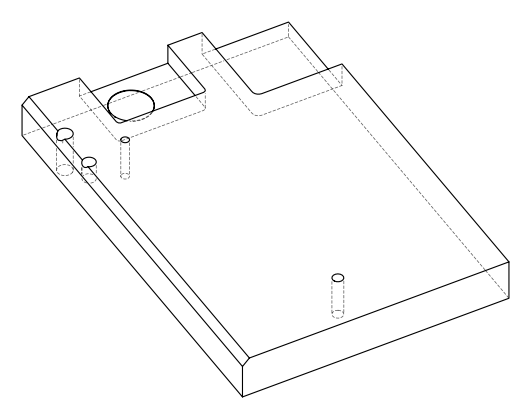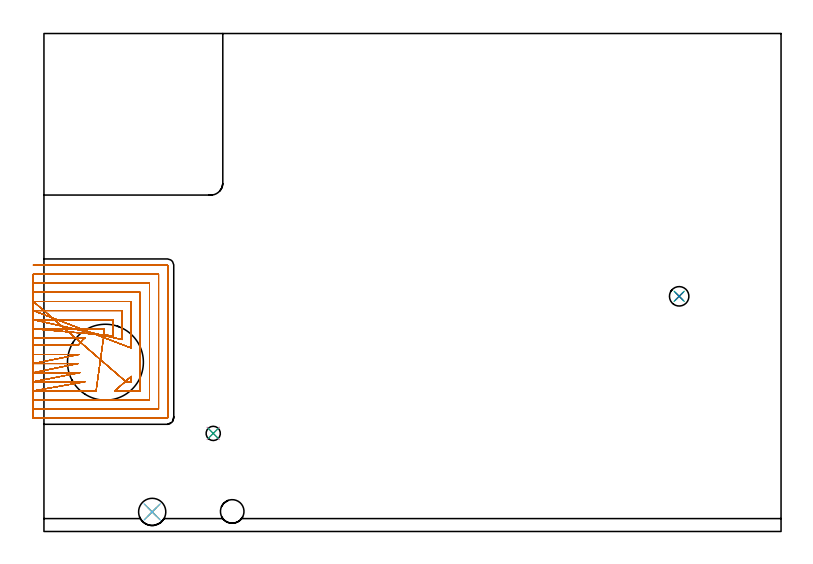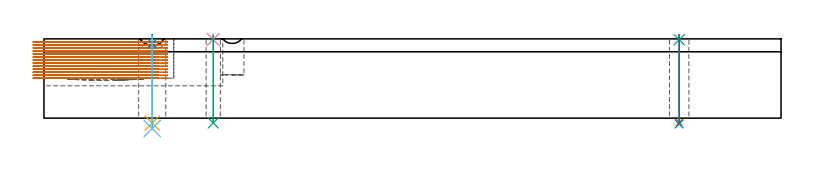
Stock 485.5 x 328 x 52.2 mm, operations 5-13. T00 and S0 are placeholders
(PLAN: 13 operations, 10 tool changes, 120 min)
(1 INDEXABLE_INSERT_DRILL_BLIND_HOLE_FROM_SOLID | STEP1POCKET | NXT0302_038 | 0.02 min | 52820 mm3)
(2 INDEXABLE_INSERT_DRILL_BLIND_HOLE_FROM_SOLID_1 | STEP1POCKET_1 | NXT0302_002 | 0.11 min | 4463 mm3)
(3 AREA_MILL | FG_CHAMFER_SURFACE | UGT0205_001 | 15.61 min | 17506 mm3)
(4 MILL_CORNER_NOTCH_RECTANGULAR | CORNER_NOTCH_RECTANGULAR | NXT0201_011 | Follow Part, ap 3, ae 75% | 38.09 min | 386904 mm3)
(5 MILL_SLOT | SLOT_PARTIAL_RECTANGULAR | NXT0201_009 | Follow Part, ap 2, ae 75% | 64.91 min | 190125 mm3)
(6 SPOT_DRILL | STEP1HOLE | NXT0321_9005460120000 | 0.05 min | 183 mm3)
(7 SPOT_DRILL_1 | STEP1HOLE_1 | NXT0321_9005460120000 | 0.03 min | 2 mm3)
(8 SPOT_DRILL_2 | STEP1HOLE_2 | NXT0321_9005460120000 | 0.03 min | 17 mm3)
(9 DRILL_THROUGH_HOLE_INTO_CENTER | STEP1HOLE | NXT0301_065 | 0.23 min | 3440 mm3)
(10 DRILL_TO_ENLARGE_THROUGH_HOLE | STEP1HOLE | UGT0301_249 | 0.25 min | 9420 mm3)
(11 DRILL_THROUGH_HOLE_INTO_CENTER_1 | STEP1HOLE_1 | NXT0301_042 | 0.23 min | 1975 mm3)
(12 DRILL_TO_ENLARGE_THROUGH_HOLE_1 | STEP1HOLE_1 | NXT0301_099 | 0.23 min | 4669 mm3)
(13 DRILL_THROUGH_HOLE_INTO_CENTER_2 | STEP1HOLE_2 | NXT0301_065 | 0.23 min | 3575 mm3)
(TOOL NXT0302_038 | Index. Insert Drill 50mm [880-D5000L50-04] | D50 PA176 FL200 Z2)
(TOOL NXT0302_002 | Index. Insert Drill 15.5mm [880-D1550L20-05] | D15.5 PA176 FL78 Z2)
(TOOL UGT0205_001 | Chamfer Mill 20 x 3 x 45 deg. | D20 FL50 Z2)
(TOOL NXT0201_011 | ENDMILL 12mm [2P460-1200-NA 1630] | D12 FL38 Z6)
(TOOL NXT0201_009 | ENDMILL 8mm [2P460-0800-NA 1630] | D8 FL26 Z6)
(TOOL NXT0321_9005460120000 | NC Spot Drill, 142deg, 12mm, Carbide, Uncoated | D12 PA142 FL30 Z2)
(TOOL NXT0301_065 | Carbide Drill 9.4mm [860.1-0940-075A1-MM 2214] | D9.4 PA140 FL98 Z2)
(TOOL UGT0301_249 | Twist Drill 17.9 mm | D17.9 PA118 FL130 Z2)
(TOOL NXT0301_042 | Carbide Drill 7.1mm [860.1-0710-057A1-MM 2214] | D7.1 PA140 FL85 Z2)
(TOOL NXT0301_099 | Carbide Drill 12.8mm [860.1-1280-038A1-MM 2214] | D12.8 PA140 FL60 Z2)
(OP 5 MILL_SLOT)
G17 G21 G94 G90
T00 M6
G54
G17 G0 G90 X-7. Y122.6 S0 M3
G43 Z62.2 H1
Z50.208
G94 G1 X-4. F250.
X22.679 F500.
G2 X26.902 Y127.5 R21.005
G1 X-4.
X-7. F250.
Y116.6
X-4.
X20.135 F500.
X23.135 F250.
X-7. Y110.6 F500.
X-4. F250.
X19.526 F500.
X22.526 F250.
X-7. Y104.6 F500.
X-4. F250.
X20.672 F500.
X23.672 F250.
X-7. Y98.6 F500.
X-4. F250.
X23.934 F500.
X26.934 F250.
X-7. Y92.6 F500.
X-4. F250.
X31.347 F500.
X34.347 F250.
X39.5 Y129.475 F500.
Y132.475 F250.
Y133.5 F500.
X-4.
X-7. F250.
X45.5 Y128.894 F500.
Y131.894 F250.
Y139.5 F500.
X-4.
X-7. F250.
X51.5 Y126.387 F500.
Y129.387 F250.
Y145.5 F500.
X-4.
X-7. F250.
X57.5 Y120.826 F500.
Y123.826 F250.
Y151.5 F500.
X-4.
X-7. F250.
X54.061 Y98.6 F500.
X57.061 F250.
X57.5
Y99.183
Y102.183
X46.634 Y92.6 F500.
X49.634 F250.
X63.5 F500.
Y157.5
X-4.
X-7. F250.
Y86.6
X-4.
X69.5 F500.
Y163.5
X-4.
X-7. F250.
Y80.6
X-4.
X75.5 F500.
Y169.5
X-4.
X-7. F250.
Y74.6
X-4.
X81.2 F500.
G3 X81.5 Y74.9 R0.3
G1 Y175.2
G3 X81.2 Y175.5 R0.3
G1 X-4.
X-7. F250.
G0 Y122.6 Z48.215
G1 X-4.
X22.679 F500.
G2 X26.902 Y127.5 R21.005
G1 X-4.
X-7. F250.
Y116.6
X-4.
X20.135 F500.
X23.135 F250.
X-7. Y110.6 F500.
X-4. F250.
X19.526 F500.
X22.526 F250.
X-7. Y104.6 F500.
X-4. F250.
X20.672 F500.
X23.672 F250.
X-7. Y98.6 F500.
X-4. F250.
X23.934 F500.
X26.934 F250.
X-7. Y92.6 F500.
X-4. F250.
X31.347 F500.
X34.347 F250.
X39.5 Y129.472 F500.
Y132.472 F250.
Y133.5 F500.
X-4.
X-7. F250.
X45.5 Y128.892 F500.
Y131.892 F250.
Y139.5 F500.
X-4.
X-7. F250.
X51.5 Y126.385 F500.
Y129.385 F250.
Y145.5 F500.
X-4.
X-7. F250.
X57.5 Y120.824 F500.
Y123.824 F250.
Y151.5 F500.
X-4.
X-7. F250.
X54.061 Y98.6 F500.
X57.061 F250.
X57.5
Y99.183
Y102.183
X46.634 Y92.6 F500.
X49.634 F250.
X63.5 F500.
Y157.5
X-4.
X-7. F250.
Y86.6
X-4.
X69.5 F500.
Y163.5
X-4.
X-7. F250.
Y80.6
X-4.
X75.5 F500.
Y169.5
X-4.
X-7. F250.
Y74.6
X-4.
X81.2 F500.
G3 X81.5 Y74.9 R0.3
G1 Y175.2
G3 X81.2 Y175.5 R0.3
G1 X-4.
X-7. F250.
G0 Y122.6 Z46.223
G1 X-4.
X22.68 F500.
G2 X26.902 Y127.5 R21.007
G1 X-4.
X-7. F250.
Y116.6
X-4.
X20.137 F500.
X23.137 F250.
X-7. Y110.6 F500.
X-4. F250.
X19.528 F500.
X22.528 F250.
X-7. Y104.6 F500.
X-4. F250.
X20.674 F500.
X23.674 F250.
X-7. Y98.6 F500.
X-4. F250.
X23.936 F500.
X26.936 F250.
X-7. Y92.6 F500.
X-4. F250.
X31.348 F500.
X34.348 F250.
X39.5 Y129.472 F500.
Y132.472 F250.
Y133.5 F500.
X-4.
X-7. F250.
X45.5 Y128.892 F500.
Y131.892 F250.
Y139.5 F500.
X-4.
X-7. F250.
X51.5 Y126.385 F500.
Y129.385 F250.
Y145.5 F500.
X-4.
X-7. F250.
X57.5 Y120.824 F500.
Y123.824 F250.
Y151.5 F500.
X-4.
X-7. F250.
X54.064 Y98.6 F500.
X57.064 F250.
X57.5
Y99.179
Y102.179
X46.636 Y92.6 F500.
X49.636 F250.
X63.5 F500.
Y157.5
X-4.
X-7. F250.
Y86.6
X-4.
X69.5 F500.
Y163.5
X-4.
X-7. F250.
Y80.6
X-4.
X75.5 F500.
Y169.5
X-4.
X-7. F250.
Y74.6
X-4.
X81.2 F500.
G3 X81.5 Y74.9 R0.3
G1 Y175.2
G3 X81.2 Y175.5 R0.3
G1 X-4.
X-7. F250.
G0 Y122.6 Z44.231
G1 X-4.
X22.68 F500.
G2 X26.902 Y127.5 R21.007
G1 X-4.
X-7. F250.
Y116.6
X-4.
X20.137 F500.
X23.137 F250.
X-7. Y110.6 F500.
X-4. F250.
X19.528 F500.
X22.528 F250.
X-7. Y104.6 F500.
X-4. F250.
X20.674 F500.
X23.674 F250.
X-7. Y98.6 F500.
X-4. F250.
X23.936 F500.
X26.936 F250.
X-7. Y92.6 F500.
X-4. F250.
X31.348 F500.
X34.348 F250.
X39.5 Y129.475 F500.
Y132.475 F250.
Y133.5 F500.
X-4.
X-7. F250.
X45.5 Y128.894 F500.
Y131.894 F250.
Y139.5 F500.
X-4.
X-7. F250.
X51.5 Y126.387 F500.
Y129.387 F250.
Y145.5 F500.
X-4.
X-7. F250.
X57.5 Y120.826 F500.
Y123.826 F250.
Y151.5 F500.
X-4.
X-7. F250.
X54.061 Y98.6 F500.
X57.061 F250.
X57.5
Y99.183
Y102.183
X46.634 Y92.6 F500.
X49.634 F250.
X63.5 F500.
Y157.5
X-4.
X-7. F250.
Y86.6
X-4.
X69.5 F500.
Y163.5
X-4.
X-7. F250.
Y80.6
X-4.
X75.5 F500.
Y169.5
X-4.
X-7. F250.
Y74.6
X-4.
X81.2 F500.
G3 X81.5 Y74.9 R0.3
G1 Y175.2
G3 X81.2 Y175.5 R0.3
G1 X-4.
X-7. F250.
G0 Y122.6 Z42.238
G1 X-4.
X22.679 F500.
G2 X26.902 Y127.5 R21.005
G1 X-4.
X-7. F250.
Y116.6
X-4.
X20.135 F500.
X23.135 F250.
X-7. Y110.6 F500.
X-4. F250.
X19.526 F500.
X22.526 F250.
X-7. Y104.6 F500.
X-4. F250.
X20.672 F500.
X23.672 F250.
X-7. Y98.6 F500.
X-4. F250.
X23.934 F500.
X26.934 F250.
X-7. Y92.6 F500.
X-4. F250.
X31.347 F500.
X34.347 F250.
X39.5 Y129.475 F500.
Y132.475 F250.
Y133.5 F500.
X-4.
X-7. F250.
X45.5 Y128.894 F500.
Y131.894 F250.
Y139.5 F500.
X-4.
X-7. F250.
X51.5 Y126.387 F500.
Y129.387 F250.
Y145.5 F500.
X-4.
X-7. F250.
X57.5 Y120.826 F500.
Y123.826 F250.
Y151.5 F500.
X-4.
X-7. F250.
X54.061 Y98.6 F500.
X57.061 F250.
X57.5
Y99.183
Y102.183
X46.634 Y92.6 F500.
X49.634 F250.
X63.5 F500.
Y157.5
X-4.
X-7. F250.
Y86.6
X-4.
X69.5 F500.
Y163.5
X-4.
X-7. F250.
Y80.6
X-4.
X75.5 F500.
Y169.5
X-4.
X-7. F250.
Y74.6
X-4.
X81.2 F500.
G3 X81.5 Y74.9 R0.3
G1 Y175.2
G3 X81.2 Y175.5 R0.3
G1 X-4.
X-7. F250.
G0 Y122.6 Z40.246
G1 X-4.
X22.679 F500.
G2 X26.902 Y127.5 R21.005
G1 X-4.
X-7. F250.
Y116.6
X-4.
X20.135 F500.
X23.135 F250.
X-7. Y110.6 F500.
X-4. F250.
X19.526 F500.
X22.526 F250.
X-7. Y104.6 F500.
X-4. F250.
X20.672 F500.
X23.672 F250.
X-7. Y98.6 F500.
X-4. F250.
X23.934 F500.
X26.934 F250.
X-7. Y92.6 F500.
X-4. F250.
X31.347 F500.
X34.347 F250.
X39.5 Y129.475 F500.
Y132.475 F250.
Y133.5 F500.
X-4.
X-7. F250.
X45.5 Y128.894 F500.
Y131.894 F250.
Y139.5 F500.
X-4.
X-7. F250.
X51.5 Y126.387 F500.
Y129.387 F250.
Y145.5 F500.
X-4.
X-7. F250.
X57.5 Y120.826 F500.
Y123.826 F250.
Y151.5 F500.
X-4.
X-7. F250.
X54.061 Y98.6 F500.
X57.061 F250.
X57.5
Y99.183
Y102.183
X46.634 Y92.6 F500.
X49.634 F250.
X63.5 F500.
Y157.5
X-4.
X-7. F250.
Y86.6
X-4.
X69.5 F500.
Y163.5
X-4.
X-7. F250.
Y80.6
X-4.
X75.5 F500.
Y169.5
X-4.
X-7. F250.
Y74.6
X-4.
X81.2 F500.
G3 X81.5 Y74.9 R0.3
G1 Y175.2
G3 X81.2 Y175.5 R0.3
G1 X-4.
X-7. F250.
G0 Y122.6 Z38.254
G1 X-4.
X22.679 F500.
G2 X26.902 Y127.5 R21.005
G1 X-4.
X-7. F250.
Y116.6
X-4.
X20.135 F500.
X23.135 F250.
X-7. Y110.6 F500.
X-4. F250.
X19.526 F500.
X22.526 F250.
X-7. Y104.6 F500.
X-4. F250.
X20.672 F500.
X23.672 F250.
X-7. Y98.6 F500.
X-4. F250.
X23.934 F500.
X26.934 F250.
X-7. Y92.6 F500.
X-4. F250.
X31.347 F500.
X34.347 F250.
X39.5 Y129.475 F500.
Y132.475 F250.
Y133.5 F500.
X-4.
X-7. F250.
X45.5 Y128.894 F500.
Y131.894 F250.
Y139.5 F500.
X-4.
X-7. F250.
X51.5 Y126.387 F500.
Y129.387 F250.
Y145.5 F500.
X-4.
X-7. F250.
X57.5 Y120.826 F500.
Y123.826 F250.
Y151.5 F500.
X-4.
X-7. F250.
X54.061 Y98.6 F500.
X57.061 F250.
X57.5
Y99.183
Y102.183
X46.634 Y92.6 F500.
X49.634 F250.
X63.5 F500.
Y157.5
X-4.
X-7. F250.
Y86.6
X-4.
X69.5 F500.
Y163.5
X-4.
X-7. F250.
Y80.6
X-4.
X75.5 F500.
Y169.5
X-4.
X-7. F250.
Y74.6
X-4.
X81.2 F500.
G3 X81.5 Y74.9 R0.3
G1 Y175.2
G3 X81.2 Y175.5 R0.3
G1 X-4.
X-7. F250.
G0 Y122.6 Z36.262
G1 X-4.
X22.679 F500.
G2 X26.902 Y127.5 R21.005
G1 X-4.
X-7. F250.
Y116.6
X-4.
X20.135 F500.
X23.135 F250.
X-7. Y110.6 F500.
X-4. F250.
X19.526 F500.
X22.526 F250.
X-7. Y104.6 F500.
X-4. F250.
X20.672 F500.
X23.672 F250.
X-7. Y98.6 F500.
X-4. F250.
X23.934 F500.
X26.934 F250.
X-7. Y92.6 F500.
X-4. F250.
X31.347 F500.
X34.347 F250.
X39.5 Y129.475 F500.
Y132.475 F250.
Y133.5 F500.
X-4.
X-7. F250.
X45.5 Y128.894 F500.
Y131.894 F250.
Y139.5 F500.
X-4.
X-7. F250.
X51.5 Y126.387 F500.
Y129.387 F250.
Y145.5 F500.
X-4.
X-7. F250.
X57.5 Y120.826 F500.
Y123.826 F250.
Y151.5 F500.
X-4.
X-7. F250.
X54.061 Y98.6 F500.
X57.061 F250.
X57.5
Y99.183
Y102.183
X46.634 Y92.6 F500.
X49.634 F250.
X63.5 F500.
Y157.5
X-4.
X-7. F250.
Y86.6
X-4.
X69.5 F500.
Y163.5
X-4.
X-7. F250.
Y80.6
X-4.
X75.5 F500.
Y169.5
X-4.
X-7. F250.
Y74.6
X-4.
X81.2 F500.
G3 X81.5 Y74.9 R0.3
G1 Y175.2
G3 X81.2 Y175.5 R0.3
G1 X-4.
X-7. F250.
G0 Y122.6 Z34.269
G1 X-4.
X22.679 F500.
G2 X26.902 Y127.5 R21.005
G1 X-4.
X-7. F250.
Y116.6
X-4.
X20.135 F500.
X23.135 F250.
X-7. Y110.6 F500.
X-4. F250.
X19.526 F500.
X22.526 F250.
X-7. Y104.6 F500.
X-4. F250.
X20.672 F500.
X23.672 F250.
X-7. Y98.6 F500.
X-4. F250.
X23.934 F500.
X26.934 F250.
X-7. Y92.6 F500.
X-4. F250.
X31.348 F500.
X34.348 F250.
X39.5 Y129.472 F500.
Y132.472 F250.
Y133.5 F500.
X-4.
X-7. F250.
X45.5 Y128.891 F500.
Y131.891 F250.
Y139.5 F500.
X-4.
X-7. F250.
X51.5 Y126.382 F500.
Y129.382 F250.
Y145.5 F500.
X-4.
X-7. F250.
X57.5 Y120.821 F500.
Y123.821 F250.
Y151.5 F500.
X-4.
X-7. F250.
X54.069 Y98.6 F500.
X57.069 F250.
X57.5
Y99.173
Y102.173
X46.641 Y92.6 F500.
X49.641 F250.
X63.5 F500.
Y157.5
X-4.
X-7. F250.
Y86.6
X-4.
X69.5 F500.
Y163.5
X-4.
X-7. F250.
Y80.6
X-4.
X75.5 F500.
Y169.5
X-4.
X-7. F250.
Y74.6
X-4.
X81.2 F500.
G3 X81.5 Y74.9 R0.3
G1 Y175.2
G3 X81.2 Y175.5 R0.3
G1 X-4.
X-7. F250.
G0 Y122.6 Z32.277
G1 X-4.
X22.679 F500.
G2 X26.902 Y127.5 R21.006
G1 X-4.
X-7. F250.
Y116.6
X-4.
X20.136 F500.
X23.136 F250.
X-7. Y110.6 F500.
X-4. F250.
X19.526 F500.
X22.526 F250.
X-7. Y104.6 F500.
X-4. F250.
X20.673 F500.
X23.673 F250.
X-7. Y98.6 F500.
X-4. F250.
X23.935 F500.
X26.935 F250.
X-7. Y92.6 F500.
X-4. F250.
X31.348 F500.
X34.348 F250.
X39.5 Y129.472 F500.
Y132.472 F250.
Y133.5 F500.
X-4.
X-7. F250.
X45.5 Y128.891 F500.
Y131.891 F250.
Y139.5 F500.
X-4.
X-7. F250.
X51.5 Y126.382 F500.
Y129.382 F250.
Y145.5 F500.
X-4.
X-7. F250.
X57.5 Y120.821 F500.
Y123.821 F250.
Y151.5 F500.
X-4.
X-7. F250.
X54.067 Y98.6 F500.
X57.067 F250.
X57.5
Y99.176
Y102.176
X46.651 Y92.6 F500.
X49.651 F250.
X63.5 F500.
Y157.5
X-4.
X-7. F250.
Y86.6
X-4.
X69.5 F500.
Y163.5
X-4.
X-7. F250.
Y80.6
X-4.
X75.5 F500.
Y169.5
X-4.
X-7. F250.
Y74.6
X-4.
X81.2 F500.
G3 X81.5 Y74.9 R0.3
G1 Y175.2
G3 X81.2 Y175.5 R0.3
G1 X-4.
X-7. F250.
G0 Y122.6 Z30.285
G1 X-4.
X22.68 F500.
G2 X24.949 Y125.607 R21.006
X26.902 Y127.5 R21.006
G1 X-4.
X-7. F250.
Y116.6
X-4.
X20.136 F500.
X23.136 F250.
X-7. Y110.6 F500.
X-4. F250.
X19.527 F500.
X22.527 F250.
X-7. Y104.6 F500.
X-4. F250.
X20.674 F500.
X23.674 F250.
X-7. Y98.6 F500.
X-4. F250.
X23.936 F500.
X26.936 F250.
X-7. Y92.6 F500.
X-4. F250.
X31.349 F500.
X34.349 F250.
X39.5 Y129.473 F500.
Y132.473 F250.
Y133.5 F500.
X-4.
X-7. F250.
X45.5 Y128.892 F500.
Y131.892 F250.
Y139.5 F500.
X-4.
X-7. F250.
X51.5 Y126.384 F500.
Y129.384 F250.
Y145.5 F500.
X-4.
X-7. F250.
X57.5 Y120.823 F500.
Y123.823 F250.
Y151.5 F500.
X-4.
X-7. F250.
X54.067 Y98.6 F500.
X57.067 F250.
X57.5
Y99.176
Y102.176
X46.651 Y92.6 F500.
X49.651 F250.
X63.5 F500.
Y157.5
X-4.
X-7. F250.
Y86.6
X-4.
X69.5 F500.
Y163.5
X-4.
X-7. F250.
Y80.6
X-4.
X75.5 F500.
Y169.5
X-4.
X-7. F250.
Y74.6
X-4.
X81.2 F500.
G3 X81.5 Y74.9 R0.3
G1 Y175.2
G3 X81.2 Y175.5 R0.3
G1 X-4.
X-7. F250.
G0 Y122.6 Z28.292
G1 X-4.
X22.68 F500.
G2 X26.902 Y127.5 R21.006
G1 X-4.
X-7. F250.
Y116.6
X-4.
X20.136 F500.
X23.136 F250.
X-7. Y110.6 F500.
X-4. F250.
X19.527 F500.
X22.527 F250.
X-7. Y104.6 F500.
X-4. F250.
X20.674 F500.
X23.674 F250.
X-7. Y98.6 F500.
X-4. F250.
X23.936 F500.
X26.936 F250.
X-7. Y92.6 F500.
X-4. F250.
X31.349 F500.
X34.349 F250.
X39.5 Y129.472 F500.
Y132.472 F250.
Y133.5 F500.
X-4.
X-7. F250.
X45.5 Y128.89 F500.
Y131.89 F250.
Y139.5 F500.
X-4.
X-7. F250.
X51.5 Y126.381 F500.
Y129.381 F250.
Y145.5 F500.
X-4.
X-7. F250.
X57.5 Y120.82 F500.
Y123.82 F250.
Y151.5 F500.
X-4.
X-7. F250.
X54.067 Y98.6 F500.
X57.067 F250.
X57.5
Y99.176
Y102.176
X46.651 Y92.6 F500.
X49.651 F250.
X63.5 F500.
Y157.5
X-4.
X-7. F250.
Y86.6
X-4.
X69.5 F500.
Y163.5
X-4.
X-7. F250.
Y80.6
X-4.
X75.5 F500.
Y169.5
X-4.
X-7. F250.
Y74.6
X-4.
X81.2 F500.
G3 X81.5 Y74.9 R0.3
G1 Y175.2
G3 X81.2 Y175.5 R0.3
G1 X-4.
X-7. F250.
G0 Y122.6 Z26.3
G1 X-4.
X22.68 F500.
G2 X26.902 Y127.5 R21.006
G1 X-4.
X-7. F250.
Y116.6
X-4.
X20.136 F500.
X23.136 F250.
X-7. Y110.6 F500.
X-4. F250.
X19.527 F500.
X22.527 F250.
X-7. Y104.6 F500.
X-4. F250.
X20.674 F500.
X23.674 F250.
X-7. Y98.6 F500.
X-4. F250.
X23.936 F500.
X26.936 F250.
X-7. Y92.6 F500.
X-4. F250.
X31.349 F500.
X34.349 F250.
X39.5 Y129.472 F500.
Y132.472 F250.
Y133.5 F500.
X-4.
X-7. F250.
X45.5 Y128.89 F500.
Y131.89 F250.
Y139.5 F500.
X-4.
X-7. F250.
X51.5 Y126.381 F500.
Y129.381 F250.
Y145.5 F500.
X-4.
X-7. F250.
X57.5 Y120.82 F500.
Y123.82 F250.
Y151.5 F500.
X-4.
X-7. F250.
X54.069 Y98.6 F500.
X57.069 F250.
X57.5
Y99.173
Y102.173
X46.651 Y92.6 F500.
X49.651 F250.
X63.5 F500.
Y157.5
X-4.
X-7. F250.
Y86.6
X-4.
X69.5 F500.
Y163.5
X-4.
X-7. F250.
Y80.6
X-4.
X75.5 F500.
Y169.5
X-4.
X-7. F250.
Y74.6
X-4.
X81.2 F500.
G3 X81.5 Y74.9 R0.3
G1 Y175.2
G3 X81.2 Y175.5 R0.3
G1 X-4.
X-7. F250.
G0 Z62.2
M5
M2
(OP 6 SPOT_DRILL)
G17 G21 G94 G90
T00 M6
G54
G17 G0 G90 X71.3 Y12.9 S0 M3
G43 Z62.2 H0
G94 G81 G98 Z49.2 F250. R55.2
G80
M5
M2
(OP 7 SPOT_DRILL_1)
G17 G21 G94 G90
T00 M6
G54
G17 G0 G90 X418.4 Y154.9 S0 M3
G43 Z62.2 H0
G94 G81 G98 Z51.645 F250. R55.2
G80
M5
M2
(OP 8 SPOT_DRILL_2)
G17 G21 G94 G90
T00 M6
G54
G17 G0 G90 X111.5 Y64.6 S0 M3
G43 Z62.2 H0
G94 G81 G98 Z51.787 F250. R55.2
G80
M5
M2
(OP 9 DRILL_THROUGH_HOLE_INTO_CENTER)
G17 G21 G94 G90
T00 M6
G54
G17 G0 G90 X71.3 Y12.9 S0 M3
G43 Z62.2 H1
G94 G73 G98 Z-3.211 F250. Q9.235 R54.2
G80
M5
M2
(OP 10 DRILL_TO_ENLARGE_THROUGH_HOLE)
G17 G21 G94 G90
T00 M6
G54
G17 G0 G90 X71.3 Y12.9 S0 M3
G43 Z62.2 H0
G94 G73 G98 Z-6.878 F250. Q14.769 R54.2
G80
M5
M2
(OP 11 DRILL_THROUGH_HOLE_INTO_CENTER_1)
G17 G21 G94 G90
T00 M6
G54
G17 G0 G90 X418.4 Y154.9 S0 M3
G43 Z62.2 H1
G94 G73 G98 Z-2.792 F250. Q6.874 R54.2
G80
M5
M2
(OP 12 DRILL_TO_ENLARGE_THROUGH_HOLE_1)
G17 G21 G94 G90
T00 M6
G54
G17 G0 G90 X418.4 Y154.9 S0 M3
G43 Z62.2 H1
G94 G73 G98 Z-3.829 F250. Q11.206 R54.2
G80
M5
M2
(OP 13 DRILL_THROUGH_HOLE_INTO_CENTER_2)
G17 G21 G94 G90
T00 M6
G54
G17 G0 G90 X111.5 Y64.6 S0 M3
G43 Z62.2 H1
G94 G73 G98 Z-3.211 F250. Q9.235 R54.2
G80
M5
M2
